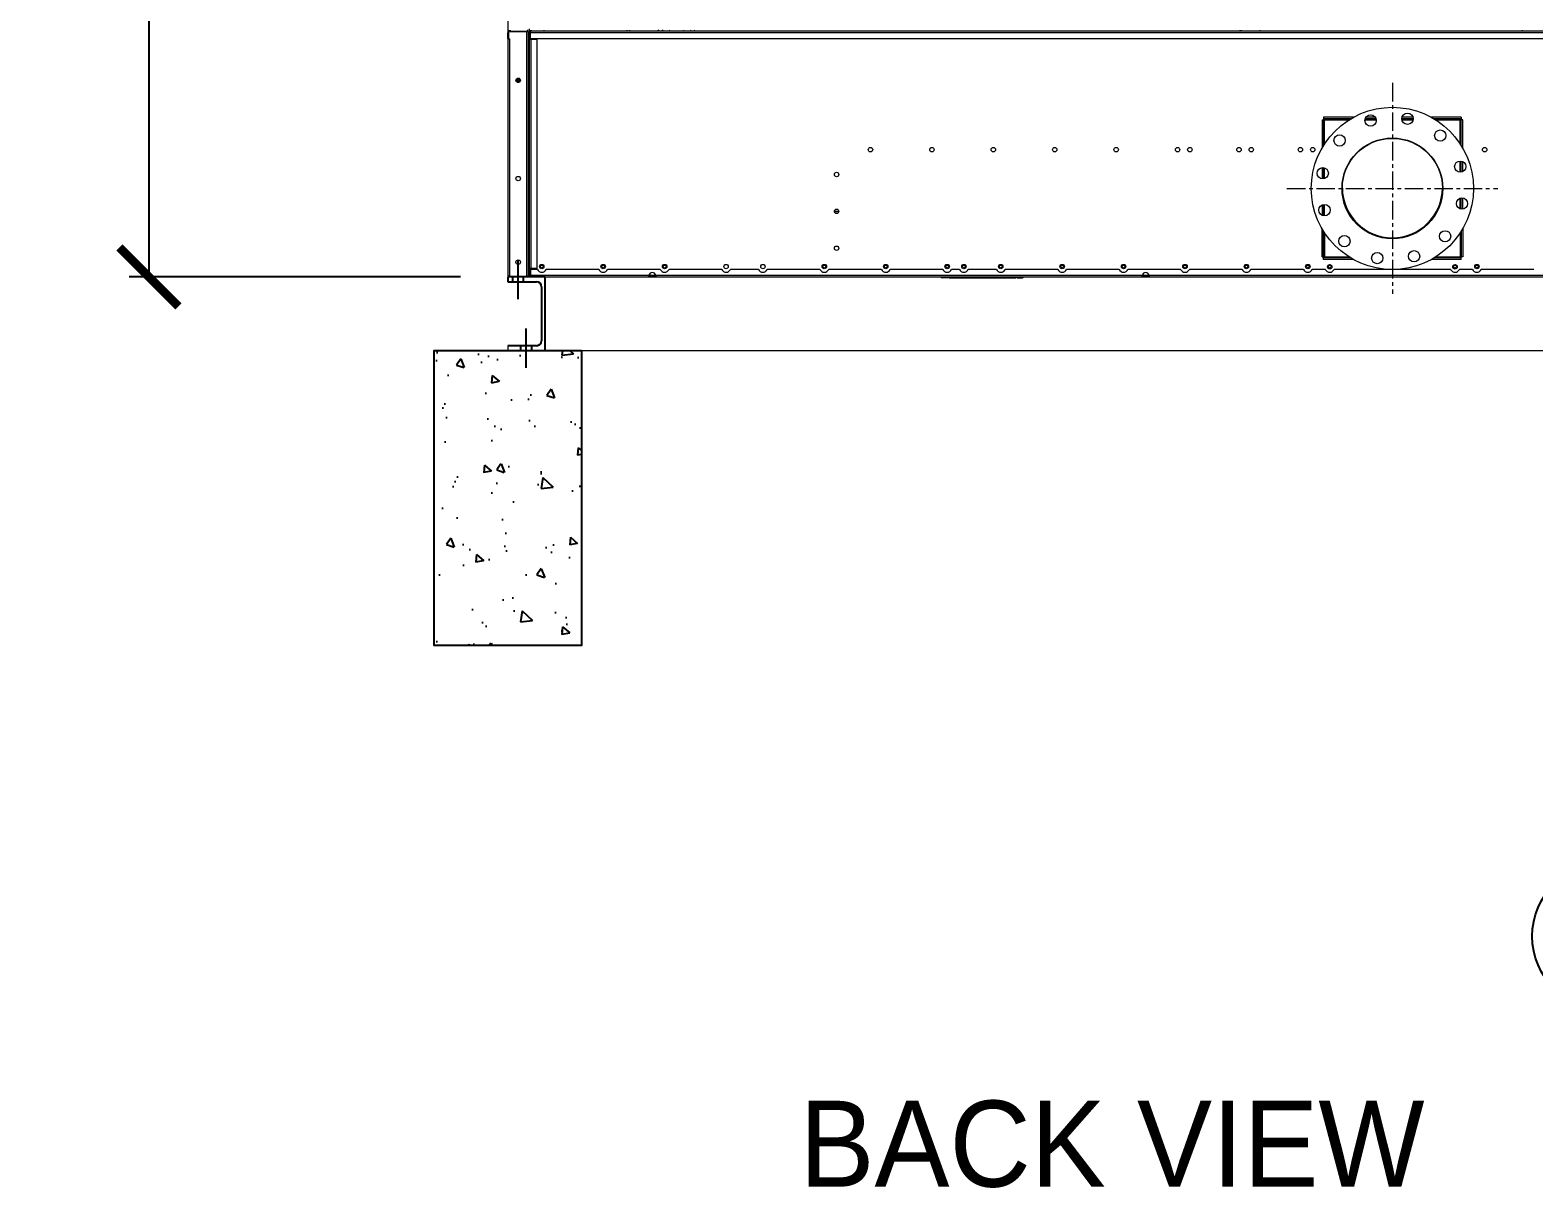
# Model space of a CAD drawing. Header units: millimetres. Extents: x 2023 to 34286, y 1728 to 24542.
# Drawn here: x 21414 to 24474, y 7837 to 10192 of the extents above; entities that cross this region are included whole.
import ezdxf
from ezdxf.enums import TextEntityAlignment as Align

# ---------------------------------------------------------------- set-up
doc = ezdxf.new("R2010")
doc.units = ezdxf.units.MM
doc.linetypes.add('CENTER', pattern=[2, 1.25, -0.25, 0.25, -0.25])
doc.linetypes.add('CENTERX2', pattern=[4, 2.5, -0.5, 0.5, -0.5])
for name, color, linetype in [('center', 1, 'CENTER'), ('냉각탑_dim', 1, 'Continuous'), ('냉각탑_text', 3, 'Continuous')]:
    doc.layers.add(name, color=color, linetype=linetype)
doc.styles.add('HY울릉도L', font='')
doc.styles.add('돋움', font='Dotum.ttf')
doc.styles.get('HY울릉도L').set_extended_font_data('HY울릉도L')
doc.dimstyles.new('성지DIM', dxfattribs={"dimtxt": 3.5, "dimasz": 3, "dimexe": 1, "dimexo": 2.5, "dimgap": 2, "dimtad": 1, "dimdec": 0, "dimzin": 3, "dimdsep": 46, "dimtxsty": 'HY울릉도L', "dimblk": 'ARCHTICK', "dimcen": -2, "dimclrd": 256, "dimclre": 256, "dimclrt": 7, "dimadec": 0, "dimazin": 0, "dimtfac": 1, "dimtdec": 0, "dimtofl": 0, "dimtmove": 0, "dimatfit": 3, "dimfxl": 1, "dimtolj": 1, "dimtzin": 0, "dimlwe": -1, "dimarcsym": 0})

# ---------------------------------------------------------------- blocks, each defined once
blk = doc.blocks.new('_ArchTick')
at = {"color": 0, "linetype": 'ByBlock', "const_width": 0.15}
blk.add_lwpolyline([(-0.5, -0.5), (0.5, 0.5)], dxfattribs=at)
blk = doc.blocks.new('*D238')
at = {"layer": 'Defpoints', "color": 0, "transparency": 16777216}
for p in [(22389.6, 13290.2), (21655.7, 9690.2), (22389.6, 9690.2)]:
    blk.add_point(p, dxfattribs=at)
at = {"layer": '냉각탑_dim', "transparency": 16777216}
for p, q in [((22289.6, 13290.2), (21615.7, 13290.2)), ((22289.6, 9690.2), (21615.7, 9690.2))]:
    blk.add_line(p, q, dxfattribs=at)
at = {"layer": '냉각탑_dim', "lineweight": -2, "transparency": 16777216}
blk.add_line((21655.7, 13290.2), (21655.7, 9690.2), dxfattribs=at)
at = {"layer": '냉각탑_dim', "lineweight": -2, "transparency": 16777216, "xscale": 120, "yscale": 120, "zscale": 120}
for p, rotation in [((21655.7, 13290.2), 90), ((21655.7, 9690.2), 270)]:
    blk.add_blockref('_ArchTick', p, dxfattribs=dict(at, rotation=rotation))
at = {"layer": '냉각탑_dim', "color": 7, "transparency": 16777216, "insert": (21505.7, 11490.2), "char_height": 140, "attachment_point": 5, "rotation": 90, "style": 'HY울릉도L'}
blk.add_mtext('\\A1;3600', dxfattribs=at)
blk = doc.blocks.new('2')
at = {"color": 7, "lineweight": 20, "ltscale": 0.44375}
blk.add_line((22386.2, 11156.4), (22386.2, 10091.4), dxfattribs=at)
at = {"color": 7, "lineweight": 20, "ltscale": 0.000958937}
blk.add_line((22388.2, 10189.9), (22388.2, 10192.2), dxfattribs=at)
at = {"color": 7, "lineweight": 20, "ltscale": 0.000834157}
blk.add_line((22391.6, 10190.2), (22391.6, 10192.2), dxfattribs=at)
at = {"color": 7, "lineweight": 20, "ltscale": 0.00126}
blk.add_line((22426.8, 10189.5), (22426.8, 10192.6), dxfattribs=at)
at = {"color": 7, "lineweight": 20, "ltscale": 0.002815}
blk.add_line((22430.2, 10188.2), (22430.2, 10194.9), dxfattribs=at)
at = {"color": 7, "lineweight": 20, "ltscale": 0.000881921}
blk.add_line((22432.2, 10190.2), (22432.2, 10192.3), dxfattribs=at)
at = {"color": 7, "lineweight": 20, "ltscale": 0.000833333}
for p, q in [((22433.6, 10192.2), (22433.6, 10190.2)), ((22460.2, 10190.2), (22460.2, 10192.2)), ((22388.2, 10175.2), (22386.2, 10175.2)), ((22388.2, 10174.4), (22386.2, 10174.4)), ((22386.2, 10174.4), (22388.2, 10174.4)), ((22432.2, 10173.2), (22430.2, 10173.2)), ((22432.2, 10173.2), (22432.2, 10175.2)), ((22433.6, 10175.2), (22433.6, 10173.2)), ((24046.2, 10011.7), (24046.2, 10009.7)), ((24048.2, 10009.7), (24046.2, 10009.7)), ((24046.2, 10009.7), (24048.2, 10009.7)), ((24326.2, 10009.7), (24324.2, 10009.7)), ((24326.2, 10009.7), (24324.2, 10009.7)), ((24326.2, 10011.7), (24326.2, 10009.7)), ((22430.2, 9837), (22428.2, 9837)), ((22430.2, 9835.2), (22428.2, 9835.2)), ((22433.6, 9707.2), (22433.6, 9705.2)), ((24046.2, 9728.7), (24046.2, 9730.7)), ((24048.2, 9730.7), (24046.2, 9730.7)), ((24046.2, 9730.7), (24048.2, 9730.7)), ((24326.2, 9730.7), (24324.2, 9730.7)), ((24326.2, 9730.7), (24324.2, 9730.7)), ((24326.2, 9728.7), (24326.2, 9730.7)), ((22673.5, 9692.2), (22673.5, 9690.2)), ((22686.9, 9692.2), (22686.9, 9690.2)), ((23281.7, 9688.2), (23281.7, 9690.2)), ((23421.7, 9688.2), (23421.7, 9690.2)), ((23677.5, 9692.2), (23677.5, 9690.2)), ((23690.9, 9692.2), (23690.9, 9690.2))]:
    blk.add_line(p, q, dxfattribs=at)
at = {"color": 7, "lineweight": 20, "ltscale": 0.00083243}
for p, q in [((22629, 10190.2), (22629, 10192.2)), ((22629.1, 10190.2), (22629.1, 10192.2)), ((22634.3, 10190.2), (22634.3, 10192.2))]:
    blk.add_line(p, q, dxfattribs=at)
at = {"color": 7, "lineweight": 20, "ltscale": 0.00121}
for p, q in [((22693.1, 10192.2), (22691, 10190.2)), ((22694.4, 10192.2), (22692.3, 10190.2)), ((22701.9, 10192.2), (22699.8, 10190.2)), ((22714, 10190.2), (22716.1, 10192.2)), ((22745.2, 10192.2), (22743.1, 10190.2)), ((22757.3, 10190.2), (22759.4, 10192.2)), ((22764.9, 10190.2), (22767, 10192.2))]:
    blk.add_line(p, q, dxfattribs=at)
at = {"color": 7, "lineweight": 20, "ltscale": 0.000832431}
for p, q in [((23876.5, 10190.2), (23876.5, 10192.2)), ((23879.3, 10190.2), (23879.3, 10192.2))]:
    blk.add_line(p, q, dxfattribs=at)
at = {"color": 7, "lineweight": 20, "ltscale": 0.000833334}
for p, q in [((23916.5, 10192.2), (23916.5, 10190.2)), ((24450.5, 10192.2), (24450.5, 10190.2)), ((22432.2, 9705.2), (22432.2, 9707.2))]:
    blk.add_line(p, q, dxfattribs=at)
at = {"color": 7, "lineweight": 20, "ltscale": 0.004833}
for p, q in [((22386.2, 10175.2), (22386.2, 10186.8)), ((22431.9, 10175.2), (22431.9, 10186.8)), ((22445.2, 10173.2), (22433.6, 10173.2)), ((22431.9, 9705.2), (22431.9, 9693.6)), ((22445.2, 9707.2), (22433.6, 9707.2)), ((23281.7, 9688.2), (23270.1, 9688.2)), ((23421.7, 9688.2), (23433.3, 9688.2))]:
    blk.add_line(p, q, dxfattribs=at)
at = {"color": 7, "lineweight": 20, "ltscale": 0.201042}
for p, q in [((22386.2, 10174.4), (22386.2, 9691.9)), ((22389.6, 10174.4), (22389.6, 9691.9))]:
    blk.add_line(p, q, dxfattribs=at)
at = {"color": 7, "lineweight": 20, "ltscale": 0.005875}
for p, q in [((22388.2, 10174.4), (22388.2, 10188.5)), ((22430.2, 10187.3), (22430.2, 10173.2)), ((22430.2, 9707.2), (22430.2, 9693.1))]:
    blk.add_line(p, q, dxfattribs=at)
at = {"color": 7, "lineweight": 20, "ltscale": 0.01525}
for p, q in [((22424.8, 10188.5), (22388.2, 10188.5)), ((22424.8, 9690.2), (22388.2, 9690.2))]:
    blk.add_line(p, q, dxfattribs=at)
at = {"color": 7, "lineweight": 20, "ltscale": 0.000583333}
blk.add_line((22389.6, 10174.4), (22388.2, 10174.4), dxfattribs=at)
at = {"color": 7, "lineweight": 20, "ltscale": 0.014667}
for p, q in [((22389.6, 10190.2), (22424.8, 10190.2)), ((22389.6, 9691.9), (22424.8, 9691.9))]:
    blk.add_line(p, q, dxfattribs=at)
at = {"color": 7, "lineweight": 20, "ltscale": 0.000708334}
blk.add_line((22424.8, 10188.5), (22424.8, 10190.2), dxfattribs=at)
at = {"color": 7, "lineweight": 20, "ltscale": 0.001131}
for p, q in [((22427.5, 10188.5), (22424.8, 10188.5)), ((22427.5, 9691.9), (22424.8, 9691.9))]:
    blk.add_line(p, q, dxfattribs=at)
at = {"color": 7, "lineweight": 20, "ltscale": 0.206917}
blk.add_line((22424.8, 9691.9), (22424.8, 10188.5), dxfattribs=at)
at = {"color": 7, "lineweight": 20, "ltscale": 0.000414935}
for p, q in [((22426.5, 10188.5), (22427.2, 10189.2)), ((22429.2, 9843.2), (22428.5, 9843.9)), ((22426.5, 9691.9), (22427.2, 9691.2))]:
    blk.add_line(p, q, dxfattribs=at)
at = {"color": 7, "lineweight": 20, "ltscale": 2.54818e-05}
blk.add_line((22428.2, 10186.9), (22428.2, 10186.8), dxfattribs=at)
at = {"color": 7, "lineweight": 20, "ltscale": 0.2055}
blk.add_line((22428.2, 9693.6), (22428.2, 10186.8), dxfattribs=at)
at = {"color": 7, "lineweight": 20, "ltscale": 0.000708333}
for p, q in [((22431.9, 10188.2), (22430.2, 10188.2)), ((22431.9, 10187.3), (22430.2, 10187.3)), ((22388.2, 9691.9), (22388.2, 9690.2)), ((22424.8, 9691.9), (22424.8, 9690.2)), ((22431.9, 9693.1), (22430.2, 9693.1)), ((22431.9, 9692.2), (22430.2, 9692.2))]:
    blk.add_line(p, q, dxfattribs=at)
at = {"color": 7, "lineweight": 20, "ltscale": 0.000375}
for p, q in [((22430.2, 10187.3), (22430.2, 10188.2)), ((22430.2, 9693.1), (22430.2, 9692.2))]:
    blk.add_line(p, q, dxfattribs=at)
at = {"color": 7, "lineweight": 20, "ltscale": 0.001417}
for p, q in [((22433.6, 10173.2), (22430.2, 10173.2)), ((22431.9, 10190.2), (22431.9, 10186.8)), ((22433.6, 9707.2), (22430.2, 9707.2)), ((22389.6, 9691.9), (22386.2, 9691.9)), ((22431.9, 9690.2), (22431.9, 9693.6))]:
    blk.add_line(p, q, dxfattribs=at)
at = {"color": 7, "lineweight": 20, "ltscale": 0.194167}
for p, q in [((22430.2, 9707.2), (22430.2, 10173.2)), ((22433.6, 9707.2), (22433.6, 10173.2)), ((22445.2, 10173.2), (22445.2, 9707.2))]:
    blk.add_line(p, q, dxfattribs=at)
at = {"color": 7, "lineweight": 20}
for p, q in [((25940.5, 10190.2), (22431.9, 10190.2)), ((25940.5, 10186.8), (22431.9, 10186.8)), ((23254.7, 10175.2), (25203.7, 10175.2)), ((22463.8, 9690.2), (25908.6, 9690.2))]:
    blk.add_line(p, q, dxfattribs=at)
at = {"color": 7, "lineweight": 20, "ltscale": 0.307}
blk.add_line((22431.9, 10175.2), (23254.7, 10175.2), dxfattribs=at)
at = {"color": 7, "lineweight": 20, "ltscale": 0.003735}
blk.add_line((22411.7, 10089.8), (22402.7, 10089.8), dxfattribs=at)
at = {"color": 7, "lineweight": 20, "ltscale": 0.003614}
blk.add_line((22402.9, 10091.4), (22411.5, 10091.4), dxfattribs=at)
at = {"color": 7, "lineweight": 20, "ltscale": 0.003172}
blk.add_line((22411, 10087.8), (22403.4, 10087.8), dxfattribs=at)
at = {"color": 7, "lineweight": 20, "ltscale": 0.001718}
blk.add_line((22405.1, 10086.2), (22409.3, 10086.2), dxfattribs=at)
at = {"color": 7, "lineweight": 20, "ltscale": 0.053167}
blk.add_line((22428.2, 9905), (22428.2, 10032.6), dxfattribs=at)
at = {"color": 7, "lineweight": 20, "ltscale": 0.000833118}
blk.add_line((22428.2, 10032.6), (22430.2, 10032.6), dxfattribs=at)
at = {"color": 7, "lineweight": 20, "ltscale": 0.023972}
for p, q in [((24043, 10009.7), (24043, 9952.2)), ((24329.4, 9952.2), (24329.4, 10009.7)), ((24043, 9730.7), (24043, 9788.2)), ((24329.4, 9788.2), (24329.4, 9730.7))]:
    blk.add_line(p, q, dxfattribs=at)
at = {"color": 7, "lineweight": 20, "ltscale": 0.001333}
for p, q in [((24043, 10009.7), (24046.2, 10009.7)), ((24046.2, 10014.9), (24046.2, 10011.7)), ((24326.2, 10014.9), (24326.2, 10011.7)), ((24329.4, 10009.7), (24326.2, 10009.7)), ((24043, 9730.7), (24046.2, 9730.7)), ((24046.2, 9725.5), (24046.2, 9728.7)), ((24329.4, 9730.7), (24326.2, 9730.7)), ((24326.2, 9725.5), (24326.2, 9728.7))]:
    blk.add_line(p, q, dxfattribs=at)
at = {"color": 7, "lineweight": 20, "ltscale": 0.025296}
for p, q in [((24106.9, 10014.9), (24046.2, 10014.9)), ((24326.2, 10014.9), (24265.5, 10014.9)), ((24106.9, 9725.5), (24046.2, 9725.5)), ((24326.2, 9725.5), (24265.5, 9725.5))]:
    blk.add_line(p, q, dxfattribs=at)
at = {"color": 7, "lineweight": 20, "ltscale": 0.022971}
for p, q in [((24101.3, 10011.7), (24046.2, 10011.7)), ((24326.2, 10011.7), (24271.1, 10011.7)), ((24101.3, 9728.7), (24046.2, 9728.7)), ((24326.2, 9728.7), (24271.1, 9728.7))]:
    blk.add_line(p, q, dxfattribs=at)
at = {"color": 7, "lineweight": 20, "ltscale": 0.021741}
for p, q in [((24046.2, 10009.7), (24046.2, 9957.5)), ((24326.2, 9957.5), (24326.2, 10009.7)), ((24046.2, 9730.7), (24046.2, 9782.9)), ((24326.2, 9782.9), (24326.2, 9730.7))]:
    blk.add_line(p, q, dxfattribs=at)
at = {"color": 7, "lineweight": 20, "ltscale": 0.020784}
for p, q in [((24048.2, 10009.7), (24098.1, 10009.7)), ((24274.3, 10009.7), (24324.2, 10009.7)), ((24048.2, 9730.7), (24098.1, 9730.7)), ((24274.3, 9730.7), (24324.2, 9730.7))]:
    blk.add_line(p, q, dxfattribs=at)
at = {"color": 7, "lineweight": 20, "ltscale": 0.020438}
for p, q in [((24048.2, 9960.6), (24048.2, 10009.7)), ((24324.2, 9960.6), (24324.2, 10009.7)), ((24048.2, 9779.7), (24048.2, 9730.7)), ((24324.2, 9779.7), (24324.2, 9730.7))]:
    blk.add_line(p, q, dxfattribs=at)
at = {"color": 7, "lineweight": 20, "ltscale": 0.009512}
blk.add_line((24130.6, 10009.7), (24153.4, 10009.7), dxfattribs=at)
at = {"color": 7, "lineweight": 20, "ltscale": 0.009154}
blk.add_line((24153, 10011.7), (24131, 10011.7), dxfattribs=at)
at = {"color": 7, "lineweight": 20, "ltscale": 0.007846}
blk.add_line((24151.4, 10014.9), (24132.6, 10014.9), dxfattribs=at)
at = {"color": 7, "lineweight": 20, "ltscale": 0.009582}
blk.add_line((24228.5, 10011.7), (24205.5, 10011.7), dxfattribs=at)
at = {"color": 7, "lineweight": 20, "ltscale": 0.009406}
blk.add_line((24205.7, 10009.7), (24228.3, 10009.7), dxfattribs=at)
at = {"color": 7, "lineweight": 20, "ltscale": 0.009251}
blk.add_line((24228.1, 10014.9), (24205.9, 10014.9), dxfattribs=at)
at = {"color": 7, "lineweight": 20, "ltscale": 0.009583}
for p, q in [((24324.2, 9902.9), (24324.2, 9925.9)), ((24048.2, 9814.5), (24048.2, 9837.5))]:
    blk.add_line(p, q, dxfattribs=at)
at = {"color": 7, "lineweight": 20, "ltscale": 0.009451}
for p, q in [((24326.2, 9903.1), (24326.2, 9925.7)), ((24046.2, 9837.3), (24046.2, 9814.6))]:
    blk.add_line(p, q, dxfattribs=at)
at = {"color": 7, "lineweight": 20, "ltscale": 0.008588}
for p, q in [((24329.4, 9904.1), (24329.4, 9924.7)), ((24043, 9836.3), (24043, 9815.7))]:
    blk.add_line(p, q, dxfattribs=at)
at = {"color": 7, "lineweight": 20, "ltscale": 0.000833254}
blk.add_line((22430.2, 9905), (22428.2, 9905), dxfattribs=at)
at = {"color": 7, "lineweight": 20, "ltscale": 0.009501}
for p, q in [((24043, 9912.4), (24043, 9889.6)), ((24329.4, 9828), (24329.4, 9850.8))]:
    blk.add_line(p, q, dxfattribs=at)
at = {"color": 7, "lineweight": 20, "ltscale": 0.009478}
for p, q in [((24046.2, 9912.3), (24046.2, 9889.6)), ((24326.2, 9828.1), (24326.2, 9850.8))]:
    blk.add_line(p, q, dxfattribs=at)
at = {"color": 7, "lineweight": 20, "ltscale": 0.009074}
for p, q in [((24048.2, 9890.1), (24048.2, 9911.8)), ((24324.2, 9828.5), (24324.2, 9850.3))]:
    blk.add_line(p, q, dxfattribs=at)
at = {"color": 7, "lineweight": 20, "ltscale": 0.000547189}
blk.add_line((22429.5, 9843.9), (22428.2, 9843.9), dxfattribs=at)
at = {"color": 7, "lineweight": 20, "ltscale": 0.000834193}
blk.add_line((22428.2, 9840.2), (22430.2, 9840.2), dxfattribs=at)
at = {"color": 7, "lineweight": 20, "ltscale": 0.000832799}
blk.add_line((22428.2, 9835.2), (22430.2, 9835.2), dxfattribs=at)
at = {"color": 7, "lineweight": 20, "ltscale": 0.003726}
blk.add_line((23050.7, 9824), (23059.6, 9824), dxfattribs=at)
at = {"color": 7, "lineweight": 20, "ltscale": 0.002875}
blk.add_line((23051.7, 9820.6), (23058.6, 9820.6), dxfattribs=at)
at = {"color": 1, "linetype": 'CENTERX2', "ltscale": 50}
for p, q in [((22407.2, 9645.2), (22407.2, 9725.2)), ((22423.7, 9505.2), (22423.7, 9585.2))]:
    blk.add_line(p, q, dxfattribs=at)
at = {"color": 7, "lineweight": 20, "ltscale": 0.000128159}
blk.add_line((22430.5, 9707.2), (22430.2, 9707.2), dxfattribs=at)
at = {"color": 7, "lineweight": 20, "ltscale": 0.005987}
blk.add_line((22446.3, 9705.2), (22431.9, 9705.2), dxfattribs=at)
at = {"color": 7, "lineweight": 20, "ltscale": 0.044641}
for p, q in [((22571.3, 9705.2), (22464.1, 9705.2)), ((22696.3, 9705.2), (22589.1, 9705.2)), ((22821.3, 9705.2), (22714.1, 9705.2)), ((23021.3, 9705.2), (22914.1, 9705.2)), ((23146.3, 9705.2), (23039.1, 9705.2)), ((23271.3, 9705.2), (23164.1, 9705.2)), ((23505.3, 9705.2), (23398.1, 9705.2)), ((23630.3, 9705.2), (23523.1, 9705.2)), ((23755.3, 9705.2), (23648.1, 9705.2)), ((23880.3, 9705.2), (23773.1, 9705.2)), ((24005.3, 9705.2), (23898.1, 9705.2)), ((24474.3, 9705.2), (24367.1, 9705.2))]:
    blk.add_line(p, q, dxfattribs=at)
at = {"color": 7, "lineweight": 20, "ltscale": 0.023808}
for p, q in [((22896.3, 9705.2), (22839.1, 9705.2)), ((23380.3, 9705.2), (23323.1, 9705.2))]:
    blk.add_line(p, q, dxfattribs=at)
at = {"color": 7, "lineweight": 20, "ltscale": 0.006725}
blk.add_line((23305.3, 9705.2), (23289.1, 9705.2), dxfattribs=at)
at = {"color": 7, "lineweight": 20, "ltscale": 0.0111}
for p, q in [((24049.8, 9705.2), (24023.1, 9705.2)), ((24349.3, 9705.2), (24322.6, 9705.2))]:
    blk.add_line(p, q, dxfattribs=at)
at = {"color": 7, "lineweight": 20, "ltscale": 0.007604}
for p, q in [((24085.9, 9705.2), (24067.6, 9705.2)), ((24304.8, 9705.2), (24085.9, 9705.2))]:
    blk.add_line(p, q, dxfattribs=at)
at = {"lineweight": 20}
blk.add_line((22459.2, 9690.2), (22386.2, 9690.2), dxfattribs=at)
at = {"color": 7, "lineweight": 25, "ltscale": 0.008333}
blk.add_line((22386.2, 9690.2), (22386.2, 9680.2), dxfattribs=at)
at = {"color": 7, "lineweight": 25, "ltscale": 0.125}
for p, q in [((22461.2, 9690.2), (22386.2, 9690.2)), ((22386.2, 9540.2), (22461.2, 9540.2))]:
    blk.add_line(p, q, dxfattribs=at)
at = {"color": 7, "lineweight": 25, "ltscale": 0.05125}
for p, q in [((22386.2, 9680.2), (22444.7, 9680.2)), ((22444.7, 9550.2), (22386.2, 9550.2))]:
    blk.add_line(p, q, dxfattribs=at)
at = {"color": 7, "lineweight": 20, "ltscale": 0.280701}
blk.add_line((22387.6, 9690.2), (22422.8, 9690.2), dxfattribs=at)
for p, q in [((22396.2, 9680.2), (22396.2, 9690.2)), ((22418.2, 9680.2), (22418.2, 9690.2)), ((22412.7, 9540.2), (22412.7, 9550.2)), ((22434.7, 9540.2), (22434.7, 9550.2))]:
    blk.add_line(p, q)
at = {"color": 7, "lineweight": 20, "ltscale": 0.002932}
blk.add_line((22424.9, 9690.2), (22431.9, 9690.2), dxfattribs=at)
at = {"color": 7, "lineweight": 20, "ltscale": 0.000834328}
blk.add_line((22428.2, 9695.2), (22430.2, 9695.2), dxfattribs=at)
at = {"color": 7, "lineweight": 20, "ltscale": 2.38284e-05}
blk.add_line((22428.2, 9693.5), (22428.2, 9693.6), dxfattribs=at)
at = {"color": 7, "lineweight": 20, "ltscale": 0.000837638}
blk.add_line((22430.2, 9693.4), (22428.2, 9693.4), dxfattribs=at)
at = {"color": 7, "lineweight": 20, "ltscale": 0.100609}
blk.add_line((22431.9, 9693.6), (22673.4, 9693.6), dxfattribs=at)
at = {"color": 7, "lineweight": 20, "ltscale": 0.100651}
blk.add_line((22431.9, 9690.2), (22673.5, 9690.2), dxfattribs=at)
at = {"color": 7, "lineweight": 20, "ltscale": 0.004083}
blk.add_line((22454, 9690.2), (22463.8, 9690.2), dxfattribs=at)
at = {"ltscale": 25}
blk.add_line((22461.2, 9690.2), (22461.2, 9540.2), dxfattribs=at)
at = {"color": 7, "lineweight": 20, "ltscale": 0.005698}
for p, q in [((22673.4, 9693.6), (22687, 9693.6)), ((23677.4, 9693.6), (23691, 9693.6))]:
    blk.add_line(p, q, dxfattribs=at)
at = {"color": 7, "lineweight": 20, "ltscale": 0.005614}
for p, q in [((22673.5, 9692.2), (22686.9, 9692.2)), ((22673.5, 9690.2), (22686.9, 9690.2)), ((23677.5, 9692.2), (23690.9, 9692.2)), ((23677.5, 9690.2), (23690.9, 9690.2))]:
    blk.add_line(p, q, dxfattribs=at)
at = {"color": 7, "lineweight": 20, "ltscale": 0.412719}
blk.add_line((22686.9, 9690.2), (23677.5, 9690.2), dxfattribs=at)
at = {"color": 7, "lineweight": 20, "ltscale": 0.412635}
blk.add_line((22687, 9693.6), (23677.4, 9693.6), dxfattribs=at)
at = {"color": 7, "lineweight": 20, "ltscale": 0.000833651}
for p, q in [((23283.7, 9688.2), (23283.7, 9690.2)), ((23419.7, 9688.2), (23419.7, 9690.2))]:
    blk.add_line(p, q, dxfattribs=at)
at = {"color": 7, "lineweight": 20, "ltscale": 0.056667}
blk.add_line((23283.7, 9688.2), (23419.7, 9688.2), dxfattribs=at)
at = {"color": 7, "lineweight": 20, "ltscale": 0.17433}
for p, q in [((23690.9, 9690.2), (24109.3, 9690.2)), ((24263.1, 9690.2), (24681.5, 9690.2))]:
    blk.add_line(p, q, dxfattribs=at)
at = {"color": 7, "lineweight": 20, "ltscale": 0.171731}
for p, q in [((23691, 9693.6), (24269.2, 9693.6)), ((24269.2, 9693.6), (24681.4, 9693.6))]:
    blk.add_line(p, q, dxfattribs=at)
at = {"color": 7, "lineweight": 20, "ltscale": 1.93507e-05}
for p, q in [((24058.7, 9699.7), (24058.7, 9699.7)), ((24313.7, 9699.7), (24313.7, 9699.7))]:
    blk.add_line(p, q, dxfattribs=at)
at = {"color": 7, "lineweight": 20, "ltscale": 0.008888}
blk.add_line((24144.8, 9690.2), (24166.1, 9690.2), dxfattribs=at)
at = {"color": 7, "lineweight": 20, "ltscale": 0.006961}
blk.add_line((24222.1, 9690.2), (24238.8, 9690.2), dxfattribs=at)
at = {"color": 7, "lineweight": 25, "ltscale": 0.091667}
blk.add_line((22454.7, 9670.2), (22454.7, 9560.2), dxfattribs=at)
at = {"color": 7, "lineweight": 15, "ltscale": 0.0625}
blk.add_line((22386.2, 9550.2), (22386.2, 9540.2), dxfattribs=at)
at = {"lineweight": 5}
blk.add_line((22461.2, 9540.2), (25911.2, 9540.2), dxfattribs=at)
at = {"color": 7, "lineweight": 20}
for centre, radius in [((22407.2, 10090.2), 4.5), ((24186.2, 9870.2), 165), ((24142, 10008.3), 11.5), ((24217, 10011.9), 11.5), ((24078.9, 9967.7), 11.5), ((24283.7, 9977.5), 11.5), ((23124.1, 9949), 4.5), ((23249.1, 9949), 4.5), ((23374.1, 9949), 4.5), ((23499.1, 9949), 4.5), ((23624.1, 9949), 4.5), ((23749.1, 9949), 4.5), ((23774.1, 9949), 4.5), ((23874.1, 9949), 4.5), ((23899.1, 9949), 4.5), ((23999.1, 9949), 4.5), ((24024.1, 9949), 4.5), ((24186.2, 9870.2), 102.5), ((24186.2, 9870.2), 101.8), ((24374.1, 9949), 4.5), ((24324.3, 9914.4), 11.5), ((22407.2, 9890.2), 4.5), ((23055.1, 9898.5), 4.5), ((24044.5, 9901), 11.5), ((23055.1, 9823.5), 4.5), ((24048.1, 9826), 11.5), ((24327.9, 9839.4), 11.5), ((24088.7, 9762.9), 11.5), ((24293.5, 9772.7), 11.5), ((23055.1, 9748.5), 4.5), ((24155.4, 9728.5), 11.5), ((24230.4, 9732.1), 11.5), ((22407.2, 9720.2), 4.5), ((22455.2, 9711.2), 4.5), ((22455.2, 9711.2), 3), ((22580.2, 9711.2), 4.5), ((22580.2, 9711.2), 3), ((22705.2, 9711.2), 4.5), ((22705.2, 9711.2), 3), ((22830.2, 9711.2), 4.5), ((22905.2, 9711.2), 4.5), ((23030.2, 9711.2), 4.5), ((23030.2, 9711.2), 3), ((23155.2, 9711.2), 4.5), ((23155.2, 9711.2), 3), ((23280.2, 9711.2), 4.5), ((23280.2, 9711.2), 3), ((23314.2, 9711.2), 4.5), ((23314.2, 9711.2), 3), ((23389.2, 9711.2), 4.5), ((23389.2, 9711.2), 3), ((23514.2, 9711.2), 4.5), ((23514.2, 9711.2), 3), ((23639.2, 9711.2), 4.5), ((23639.2, 9711.2), 3), ((23764.2, 9711.2), 4.5), ((23764.2, 9711.2), 3), ((23889.2, 9711.2), 4.5), ((23889.2, 9711.2), 3), ((24014.2, 9711.2), 4.5), ((24014.2, 9711.2), 3), ((24058.7, 9710.7), 4.5), ((24058.7, 9711.2), 3), ((24313.7, 9710.7), 4.5), ((24313.7, 9711.2), 3), ((24358.2, 9711.2), 4.5), ((24358.2, 9711.2), 3)]:
    blk.add_circle(centre, radius, dxfattribs=at)
for centre, radius, start, end in [((22389.6, 10186.8), 3.4, 90, 180), ((22424.8, 10186.8), 3.4, 0, 90), ((22387.4, 10092.6), 1.2, 180, 180.7349), ((22387.4, 10085), 1.2, 179.2651, 180), ((24186.2, 9871.7), 101.8, 180.4178, 359.5731), ((22426.8, 9845.6), 3.4, 294.3157, 359.0524), ((22455.2, 9709.7), 10, 206.7437, 333.2563), ((22580.2, 9709.7), 10, 206.7437, 333.2563), ((22705.2, 9709.7), 10, 206.7437, 333.2563), ((22830.2, 9709.7), 10, 206.7437, 333.2563), ((22905.2, 9709.7), 10, 206.7437, 333.2563), ((23030.2, 9709.7), 10, 206.7437, 333.2563), ((23155.2, 9709.7), 10, 206.7437, 333.2563), ((23280.2, 9709.7), 10, 206.7437, 333.2563), ((23314.2, 9709.7), 10, 206.7437, 333.2563), ((23389.2, 9709.7), 10, 206.7437, 333.2563), ((23514.2, 9709.7), 10, 206.7437, 333.2563), ((23639.2, 9709.7), 10, 206.7437, 333.2563), ((23764.2, 9709.7), 10, 206.7437, 333.2563), ((23889.2, 9709.7), 10, 206.7437, 333.2563), ((24014.2, 9709.7), 10, 206.7437, 333.2563), ((24058.7, 9709.7), 10, 206.7437, 333.2563), ((24058.7, 9710.2), 4.5, 3.185, 176.8155), ((24313.7, 9709.7), 10, 206.7437, 333.2563), ((24313.7, 9710.2), 4.5, 3.185, 176.8155), ((24358.2, 9709.7), 10, 206.7437, 333.2563), ((22389.6, 9693.6), 3.4, 210, 245.6841), ((22424.8, 9693.6), 3.4, 270, 0), ((22433.6, 9693.6), 3.4, 204.3161, 239.9997), ((22689.8, 9691.3), 16.6, 171.9124, 179.4428), ((22680.2, 9692.1), 7, 12.3734, 167.6266), ((22670.6, 9691.3), 16.6, 0.5572, 8.0877), ((23270.1, 9691.6), 3.4, 204.3017, 270), ((23270.1, 9691.6), 1.4, 268.112, 270), ((23433.3, 9691.6), 3.4, 270, 335.6983), ((23433.3, 9691.6), 1.4, 270, 271.888), ((23693.8, 9691.3), 16.6, 171.9124, 179.4428), ((23684.2, 9692.1), 7, 12.3734, 167.6266), ((23674.6, 9691.3), 16.6, 0.5572, 8.0877)]:
    blk.add_arc(centre, radius, start, end, dxfattribs=at)
at = {"color": 7, "lineweight": 25}
for centre, start, end in [((22444.7, 9670.2), 0, 90), ((22444.7, 9560.2), 270, 0)]:
    blk.add_arc(centre, 10, start, end, dxfattribs=at)
at = {"color": 7, "lineweight": 20}
for points in [[(22427.5, 10188.5), (22427.8, 10188.2), (22428, 10187.8), (22428.1, 10187.5), (22428.2, 10187.1), (22428.2, 10186.8)], [(22429.5, 9843.9), (22429.8, 9844.2), (22430, 9844.5), (22430.1, 9844.9), (22430.2, 9845.2), (22430.2, 9845.6)], [(22427.5, 9691.9), (22427.8, 9692.2), (22428, 9692.6), (22428.1, 9692.9), (22428.2, 9693.2), (22428.2, 9693.6)], [(22673.5, 9692.2), (22673.4, 9692.2), (22673.3, 9692.2), (22673.3, 9692.3), (22673.3, 9692.3), (22673.2, 9692.4)], [(22687.2, 9692.4), (22687.1, 9692.3), (22687.1, 9692.3), (22687.1, 9692.2), (22687, 9692.2), (22686.9, 9692.2)], [(23677.5, 9692.2), (23677.4, 9692.2), (23677.3, 9692.2), (23677.3, 9692.3), (23677.3, 9692.3), (23677.2, 9692.4)], [(23691.2, 9692.4), (23691.1, 9692.3), (23691.1, 9692.3), (23691.1, 9692.2), (23691, 9692.2), (23690.9, 9692.2)]]:
    blk.add_open_spline(points, degree=5, dxfattribs=at)
for points, knots in [([(22428.2, 10032.6), (22428.2, 10032.5), (22428.2, 10032.4), (22428.3, 10032.3), (22428.6, 10032.1), (22429.1, 10031.8), (22429.4, 10031.7), (22429.8, 10031.5), (22430.2, 10031.4)], [0, 0, 0, 0, 0, 0, 2.033975, 2.033975, 2.033975, 5.485293, 5.485293, 5.485293, 5.485293, 5.485293, 5.485293]), ([(22673.5, 9690.2), (22673.4, 9690.2), (22673.3, 9690.2), (22673.3, 9690.3), (22673.2, 9690.6), (22673.2, 9690.9), (22673.2, 9691.1), (22673.2, 9691.3), (22673.2, 9691.4)], [0, 0, 0, 0, 0, 0, 3.009, 3.009, 3.009, 4.870321, 4.870321, 4.870321, 4.870321, 4.870321, 4.870321]), ([(22687.2, 9691.4), (22687.2, 9691.1), (22687.2, 9690.8), (22687.2, 9690.5), (22687.1, 9690.3), (22687, 9690.2), (22687, 9690.2), (22687, 9690.2), (22686.9, 9690.2)], [0, 0, 0, 0, 0, 0, 3.956241, 3.956241, 3.956241, 4.866694, 4.866694, 4.866694, 4.866694, 4.866694, 4.866694]), ([(23677.5, 9690.2), (23677.4, 9690.2), (23677.3, 9690.2), (23677.3, 9690.3), (23677.2, 9690.6), (23677.2, 9690.9), (23677.2, 9691.1), (23677.2, 9691.3), (23677.2, 9691.4)], [0, 0, 0, 0, 0, 0, 3.009, 3.009, 3.009, 4.870321, 4.870321, 4.870321, 4.870321, 4.870321, 4.870321]), ([(23691.2, 9691.4), (23691.2, 9691.1), (23691.2, 9690.8), (23691.2, 9690.5), (23691.1, 9690.3), (23691, 9690.2), (23691, 9690.2), (23691, 9690.2), (23690.9, 9690.2)], [0, 0, 0, 0, 0, 0, 3.956241, 3.956241, 3.956241, 4.866694, 4.866694, 4.866694, 4.866694, 4.866694, 4.866694])]:
    blk.add_open_spline(points, degree=5, knots=knots, dxfattribs=at)
at = {"layer": 'center', "lineweight": 20, "ltscale": 30}
for p, q in [((24186.2, 10084.7), (24186.2, 9655.7)), ((23971.7, 9870.2), (24400.7, 9870.2))]:
    blk.add_line(p, q, dxfattribs=at)

msp = doc.modelspace()

# ---------------------------------------------------------------- hatches: boundary and pattern name
h = msp.add_hatch()
h.set_pattern_fill('AR-CONC', color=4, angle=-90)
h.set_pattern_definition([(320, (-179747.3, 344320.18), (-15.939086, -182.18467), [19.05, -209.55]), (265, (-179747.3, 344320.18), (191.056845, 35.24342), [15.24, -167.64058]), (10.451445, (-179748.62, 344305), (175.11775, -146.94125), [16.19001, -178.090245]), (316.1842, (-179696.5, 344320.18), (-42.04233, -271.07904), [28.575, -314.325]), (6.63556, (-179700, 344297.6), (247.42612, -237.40413), [24.28502, -267.1356]), (261.18415, (-179696.5, 344320.18), (247.42612, -237.40413), [22.85997, -251.45973]), (291, (-179709.2, 344294.78), (-102.2652, -151.61439), [19.05, -209.55]), (236, (-179709.2, 344294.78), (184.18797, -61.80203), [15.24, -167.64]), (341.451445, (-179717.72, 344282.14), (81.92277, -213.41642), [16.19001, -178.08994]), (307.5, (-179747.294, 344320.18), (84.555039, -3.088603), [0, -165.608, 0, -170.18, 0, -168.275]), (277.5, (-179747.29, 344320.18), (100.180575, -66.819663), [0, -97.028, 0, -161.798, 0, -64.135]), (237.5, (-179747.294, 344376.82), (-5.728744, -135.590595), [0, -63.5, 0, -198.12, 0, -262.89]), (227.5, (-179747.29, 344402.22), (25.42649, -148.12918), [0, -82.55, 0, -131.572, 0, -186.69])])
h.paths.add_polyline_path([(22236.2, 9540.3), (22236.2, 8940.3), (22536.2, 8940.1), (22536.2, 9540.1)])

# ---------------------------------------------------------------- linework, layer by layer
at = {"ltscale": 500, "elevation": 0}
msp.add_lwpolyline([(22536.2, 9540.2), (22536.2, 8940.2), (22236.2, 8940.2), (22236.2, 9540.2)], close=True, dxfattribs=at)
at = {"layer": '냉각탑_dim', "linetype": 'ByBlock', "lineweight": -3}
msp.add_circle((24620.8, 8349), 150, dxfattribs=at)

# ---------------------------------------------------------------- block references
msp.add_blockref('2', (0, 0))

# ---------------------------------------------------------------- texts
at = {"layer": '냉각탑_text', "style": '돋움'}
msp.add_text('BACK VIEW', height=175, dxfattribs=at).set_placement((23615.6, 7927.1), align=Align.MIDDLE_CENTER)

# ---------------------------------------------------------------- dimensions: what is measured, and where the dimension line sits
at = {"layer": '냉각탑_dim'}
dim = msp.add_linear_dim(base=(21655.7, 9690.2), p1=(22389.6, 13290.2), p2=(22389.6, 9690.2), angle=90, dimstyle='성지DIM', override={"dimscale": 40}, dxfattribs=at)
dim.commit()
dim.dimension.update_dxf_attribs({"geometry": '*D238', "text_midpoint": (21505.7, 11490.2)})

doc.saveas('drawing.dxf')
